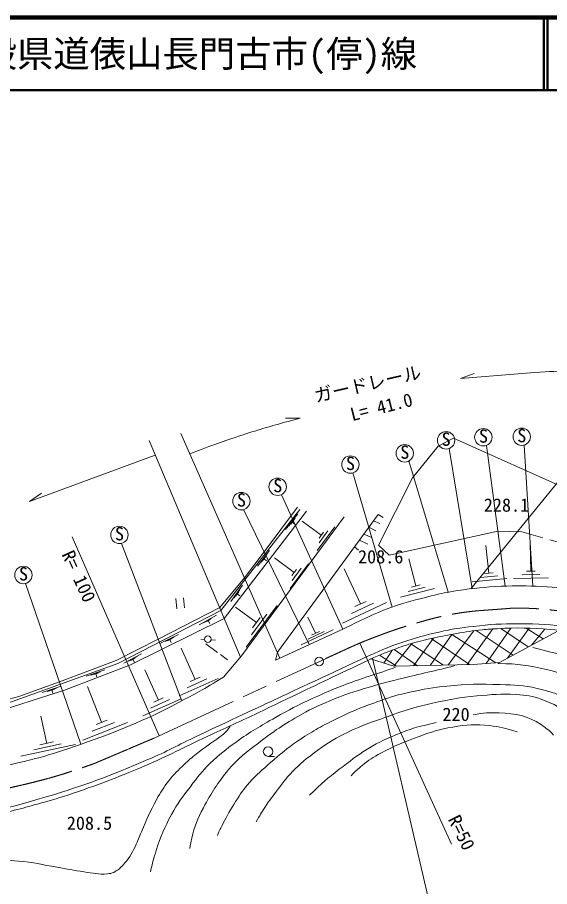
# Model space of a CAD drawing. Units: millimetres, scale not verified. Extents: x 40000 to 680000, y 20000 to 380000.
# Drawn here: x 225406 to 298538, y 260444 to 380000 of the extents above; entities that cross this region are included whole.
import ezdxf
from ezdxf.enums import TextEntityAlignment as Align

# ---------------------------------------------------------------- set-up
doc = ezdxf.new("R2010")
doc.units = ezdxf.units.MM
doc.header["$LTSCALE"] = 1000
for name, pattern in [('CHAIN', [18.5, 12, -1.5, 3.5, -1.5]), ('USER1', [2.5, 2, -0.5]), ('USER2', [4, 3, -1])]:
    doc.linetypes.add(name, pattern=pattern)
for name, color, linetype, lineweight in [('M-BGD', 7, 'Continuous', 13), ('M-BMK', 7, 'CHAIN', 13), ('M-STR-HTXT', 7, 'Continuous', 13), ('M-TTL', 2, 'Continuous', 140), ('M-TTL-LINE', 7, 'Continuous', 50), ('M-TTL-TXT', 7, 'Continuous', 13)]:
    doc.layers.add(name, color=color, linetype=linetype, lineweight=lineweight)
doc.styles.add('ＭＳ ゴシック', font='')
doc.styles.get('ＭＳ ゴシック').set_extended_font_data('MS Gothic')

msp = doc.modelspace()

# ---------------------------------------------------------------- linework, layer by layer
at = {"layer": 'M-BGD'}
for p, q in [((307170, 325299), (287702, 301411)), ((284719, 320696), (287908, 301436)), ((289858, 321126), (292447, 301774)), ((295055, 321169), (296249, 301773)), ((279216, 318992), (284583, 300936)), ((271515, 317345), (276922, 298895)), ((261679, 314350), (270136, 295852)), ((256487, 312304), (265522, 293731)), ((274977, 311630), (261162, 292699)), ((262241, 309565), (263956, 311705)), ((262712, 310066), (263570, 311135)), ((262970, 310299), (263399, 310834)), ((263184, 310566), (263526, 310292)), ((267158, 308788), (264559, 310705)), ((269007, 309933), (266610, 306684)), ((267458, 309194), (266859, 308382)), ((268082, 309360), (266884, 307736)), ((239719, 307657), (248023, 286013)), ((290175, 303550), (289785, 307370)), ((295964, 303825), (295874, 307663)), ((258389, 304501), (260049, 306684)), ((258848, 305014), (259678, 306105)), ((259099, 305253), (259514, 305799)), ((259306, 305526), (259656, 305261)), ((263453, 303648), (260722, 305653)), ((280149, 301797), (279204, 305519)), ((265389, 304854), (262883, 301440)), ((263767, 304075), (263140, 303222)), ((264421, 304251), (263168, 302544)), ((272553, 299320), (270303, 304169)), ((296563, 303839), (295364, 303811)), ((292660, 302839), (287885, 302352)), ((291417, 303195), (289030, 302951)), ((290772, 303611), (289578, 303489)), ((298385, 302922), (293587, 302809)), ((297174, 303373), (294776, 303317)), ((226536, 302141), (234123, 280021)), ((254741, 299655), (256333, 301888)), ((255184, 300181), (255980, 301298)), ((282711, 301458), (278059, 300277)), ((281430, 301628), (279104, 301037)), ((280730, 301945), (279567, 301650)), ((248211, 300159), (248352, 298766)), ((255428, 300429), (255826, 300987)), ((255627, 300708), (255984, 300453)), ((247167, 300053), (247308, 298660)), ((261086, 299093), (256859, 293373)), ((276146, 299514), (270085, 296701)), ((274350, 299417), (271319, 298010)), ((273311, 299671), (271795, 298968)), ((250363, 296465), (252766, 297787)), ((258257, 296762), (255397, 298875)), ((259672, 297928), (257558, 295068)), ((250990, 296747), (252192, 297408)), ((251317, 296865), (251918, 297195)), ((251618, 297030), (251829, 296645)), ((258786, 297477), (257729, 296047)), ((266350, 295284), (265311, 297489)), ((260892, 291605), (270103, 295835)), ((268814, 295772), (264405, 293694)), ((267582, 295528), (265377, 294489)), ((266901, 295544), (265799, 295024)), ((284619, 290929), (288132, 295644)), ((287226, 290991), (290755, 295883)), ((293535, 292292), (288452, 295684)), ((289840, 291145), (293230, 296007)), ((295606, 293405), (291844, 295944)), ((292738, 291864), (295732, 295985)), ((297667, 294512), (295319, 296000)), ((296050, 293644), (297878, 295867)), ((245079, 293910), (247546, 295107)), ((245720, 294160), (246953, 294759)), ((246052, 294260), (246669, 294560)), ((246360, 294410), (246552, 294015)), ((279846, 290815), (282594, 294633)), ((282122, 290869), (285115, 295142)), ((287554, 290999), (282255, 294558)), ((291144, 291242), (285097, 295139)), ((249840, 288939), (247927, 293231)), ((275743, 291199), (276956, 292992)), ((277134, 290750), (279647, 293917)), ((280365, 290827), (277160, 293069)), ((283981, 290913), (279448, 293859)), ((240019, 291190), (242455, 292449)), ((240653, 291456), (241871, 292086)), ((240983, 291565), (241592, 291880)), ((241287, 291722), (241489, 291332)), ((261162, 292699), (260892, 291605)), ((277496, 290758), (275175, 292285)), ((234843, 289380), (237441, 290259)), ((235510, 289548), (236809, 289987)), ((235852, 289606), (236502, 289825)), ((236177, 289716), (236318, 289300)), ((244780, 286107), (242930, 290256)), ((253001, 289061), (247635, 286670)), ((251420, 289000), (248738, 287804)), ((250511, 289238), (249169, 288640)), ((228807, 287132), (231406, 288005)), ((229474, 287298), (230774, 287735)), ((229817, 287355), (230466, 287573)), ((230141, 287464), (230281, 287048)), ((236982, 283044), (235052, 287964)), ((247836, 286226), (242650, 283914)), ((246308, 286167), (243715, 285011)), ((245428, 286396), (244132, 285818)), ((229448, 280139), (228646, 283893)), ((240539, 283020), (234389, 280608)), ((238760, 283032), (235685, 281826)), ((237750, 283345), (236213, 282742)), ((233404, 280003), (225895, 278398)), ((231426, 280071), (227672, 279268)), ((230387, 280339), (228510, 279938))]:
    msp.add_line(p, q, dxfattribs=at)
at = {"layer": 'M-BGD', "linetype": 'USER1'}
for p, q in [((274977, 311630), (275657, 311203)), ((273702, 309883), (274660, 309381)), ((274346, 310765), (275190, 310378)), ((273003, 308925), (274123, 308446)), ((272396, 308093), (273554, 307542)), ((271737, 307190), (272276, 306701)), ((251290, 293846), (254297, 291618))]:
    msp.add_line(p, q, dxfattribs=at)
at = {"layer": 'M-BGD', "linetype": 'USER2'}
msp.add_line((294731, 309245), (313941, 303766), dxfattribs=at)
at = {"layer": 'M-BGD', "color": 1}
for p, q in [((250626, 294465), (251111, 294433)), ((251999, 294375), (252619, 294335)), ((259845, 278360), (260752, 278360))]:
    msp.add_line(p, q, dxfattribs=at)
at = {"layer": 'M-BGD'}
for points in [[(301524, 314886), (285337, 322137), (283209, 321011), (279693, 316686), (275035, 307430), (276502, 306046), (291434, 309350), (294731, 309245)], [(73492, 297360), (77433, 297345), (86547, 296628), (100824, 295205), (113612, 294273), (166654, 285376), (186383, 282287), (200014, 280652), (211823, 281558), (221256, 284053), (231865, 287444), (240957, 290967), (253836, 297325), (265122, 312086)], [(202043, 295130), (201822, 281725), (212597, 282779), (224610, 285840), (239190, 291145), (253374, 298417), (264216, 312321)], [(202588, 295073), (202448, 282415), (212384, 283135), (220761, 285291), (225580, 286603), (231177, 288610), (238984, 291530), (244772, 294486), (253207, 298812), (256591, 302929), (259308, 306504), (263895, 312617)], [(253710, 289242), (256216, 292170), (270330, 311305)], [(274077, 291736), (277134, 290750), (288030, 291010), (291651, 291280), (299719, 295615)]]:
    msp.add_lwpolyline(points, dxfattribs=at)
at = {"layer": 'M-BGD', "color": 1}
for centre, radius in [((284316, 321826), 1200), ((289440, 322251), 1200), ((294711, 322319), 1200), ((278632, 320040), 1200), ((271166, 318494), 1200), ((261174, 315439), 1200), ((256187, 313466), 1200), ((239427, 308820), 1200), ((226233, 303302), 1200), ((251560, 294472), 450), ((259845, 279008), 648)]:
    msp.add_circle(centre, radius, dxfattribs=at)
at = {"layer": 'M-BGD'}
msp.add_circle((266877, 291397), 600, dxfattribs=at)
for points, knots in [([(270103, 295835), (271503, 296545), (271885, 296733), (273047, 297267), (274464, 297919), (275256, 298298), (276724, 298825), (278842, 299586), (280079, 299868), (282260, 300424), (283659, 300781), (284458, 300927), (285884, 301151), (288218, 301518), (289544, 301624), (291904, 301748), (294075, 301861), (295300, 301839), (297470, 301706), (299573, 301577), (300770, 301553), (302829, 301111), (304810, 300685), (305552, 300407), (307776, 299550)], [0, 0, 0, 0, 1, 1, 1, 2, 2, 2, 3, 3, 3, 4, 4, 4, 5, 5, 5, 6, 6, 6, 7, 7, 7, 8, 8, 8, 8]), ([(273658, 292180), (275836, 293149), (276482, 293433), (278353, 294070), (280278, 294725), (281386, 295012), (283369, 295462), (285170, 295870), (286197, 296037), (288032, 296241), (290468, 296511), (291845, 296604), (294295, 296594), (297075, 296582), (298642, 296497), (301399, 296137), (303489, 295864), (304640, 295556), (306675, 295005), (309196, 294321), (310071, 293939), (312979, 292772)], [0, 0, 0, 0, 1, 1, 1, 2, 2, 2, 3, 3, 3, 4, 4, 4, 5, 5, 5, 6, 6, 6, 7, 7, 7, 7]), ([(275825, 292552), (276935, 292985), (277228, 293106), (278142, 293422), (278704, 293616), (279016, 293732), (279586, 293900), (280788, 294252), (281480, 294383), (282702, 294658), (283875, 294922), (284539, 295042), (285724, 295250), (287101, 295491), (287873, 295640), (289265, 295769), (290088, 295845), (290370, 295869), (291374, 295911)], [0, 0, 0, 0, 1, 1, 1, 2, 2, 2, 3, 3, 3, 4, 4, 4, 5, 5, 5, 6, 6, 6, 6]), ([(291374, 295911), (294219, 296121), (295829, 295991), (298675, 295818), (300344, 295716), (301262, 295473), (302902, 295153), (305593, 294629), (307084, 294207), (309674, 293310), (310825, 292911), (311227, 292778), (312597, 292223)], [0, 0, 0, 0, 1, 1, 1, 2, 2, 2, 3, 3, 3, 4, 4, 4, 4]), ([(221745, 270213), (223299, 270543), (223713, 270631), (224964, 270940), (226218, 271250), (226913, 271450), (228156, 271799), (229789, 272256), (230710, 272497), (232317, 273038), (236477, 274438), (238787, 275300), (242826, 277016), (246267, 278478), (248093, 279524), (251483, 281102), (252874, 281749), (253665, 282086), (255055, 282736), (257667, 283956), (259118, 284667), (261720, 285906), (265808, 287854), (268085, 288972), (272183, 290897), (273597, 291561), (274373, 291974), (275825, 292552)], [0, 0, 0, 0, 1, 1, 1, 2, 2, 2, 3, 3, 3, 4, 4, 4, 5, 5, 5, 6, 6, 6, 7, 7, 7, 8, 8, 8, 9, 9, 9, 9]), ([(243704, 262493), (244007, 263876), (244130, 264292), (244483, 265422), (245107, 267423), (245590, 268513), (246571, 270365), (247416, 271962), (248081, 272751), (249177, 274187), (250178, 275498), (250727, 276256), (251909, 277407), (253193, 278657), (253997, 279277), (255450, 280325), (257480, 281789), (258715, 282471), (260882, 283721), (262793, 284824), (263912, 285360), (265909, 286297), (268352, 287443), (269769, 287986), (272306, 288904), (273732, 289420), (274563, 289615), (275993, 290119), (276526, 290307), (276698, 290366), (277354, 290607)], [0, 0, 0, 0, 1, 1, 1, 2, 2, 2, 3, 3, 3, 4, 4, 4, 5, 5, 5, 6, 6, 6, 7, 7, 7, 8, 8, 8, 9, 9, 9, 10, 10, 10, 10]), ([(249107, 265681), (249193, 266348), (249251, 266557), (249375, 267112), (249755, 268815), (250129, 269753), (250958, 271289), (252126, 273452), (252870, 274640), (254436, 276536), (255798, 278184), (256840, 278856), (258518, 280181), (260670, 281882), (261982, 282712), (264360, 284081), (266092, 285079), (267139, 285508), (268992, 286262), (271043, 287098), (272248, 287426), (274371, 288059), (276511, 288697), (277737, 288958), (279907, 289485), (281391, 289846), (282233, 290002), (283715, 290371), (284425, 290549), (284652, 290605), (285529, 290835)], [0, 0, 0, 0, 1, 1, 1, 2, 2, 2, 3, 3, 3, 4, 4, 4, 5, 5, 5, 6, 6, 6, 7, 7, 7, 8, 8, 8, 9, 9, 9, 10, 10, 10, 10]), ([(291429, 291126), (291523, 291129), (291552, 291126), (291631, 291126), (294189, 291105), (295634, 290871), (298127, 290300), (300334, 289794), (301533, 289227), (303471, 288057), (305030, 287115), (305890, 286507), (307147, 285190), (308187, 284101), (308697, 283401), (309437, 282090), (310168, 280798), (310361, 280221), (310902, 278585)], [0, 0, 0, 0, 1, 1, 1, 2, 2, 2, 3, 3, 3, 4, 4, 4, 5, 5, 5, 6, 6, 6, 6]), ([(192373, 275152), (192891, 275086), (193033, 275077), (193456, 275034), (195828, 274792), (197166, 274739), (199549, 274704), (201856, 274669), (203150, 274627), (205455, 274717), (208711, 274843), (210535, 274988), (213773, 275350), (217226, 275737), (219154, 276065), (222551, 276798), (227110, 277783), (229664, 278426), (234055, 279996), (239446, 281925), (242468, 283089), (247534, 285755), (249986, 287045), (250860, 287497), (253710, 289242)], [0, 0, 0, 0, 1, 1, 1, 2, 2, 2, 3, 3, 3, 4, 4, 4, 5, 5, 5, 6, 6, 6, 7, 7, 7, 8, 8, 8, 8]), ([(252881, 267481), (253227, 268242), (253332, 268448), (253639, 269059), (254264, 270301), (254655, 270978), (255395, 272154), (256068, 273225), (256476, 273816), (257316, 274761), (258347, 275922), (259027, 276480), (260203, 277493), (261605, 278700), (262365, 279421), (263901, 280453), (265843, 281759), (266998, 282400), (269093, 283444), (271423, 284604), (272791, 285133), (275242, 286009), (276816, 286572), (277724, 286823), (279355, 287193), (281323, 287640), (282445, 287836), (284454, 288034), (287293, 288314), (288904, 288333), (291755, 288232), (293752, 288160), (294905, 288186), (296844, 287702), (298448, 287302), (299393, 287102), (300832, 286289), (301921, 285675), (302442, 285169), (303335, 284295), (304270, 283382), (304757, 282767), (305267, 281564), (305492, 281035), (305588, 280812), (305745, 280172)], [0, 0, 0, 0, 1, 1, 1, 2, 2, 2, 3, 3, 3, 4, 4, 4, 5, 5, 5, 6, 6, 6, 7, 7, 7, 8, 8, 8, 9, 9, 9, 10, 10, 10, 11, 11, 11, 12, 12, 12, 13, 13, 13, 14, 14, 14, 15, 15, 15, 15]), ([(258207, 269341), (258753, 270303), (258917, 270571), (259411, 271335), (260092, 272385), (260544, 272926), (261291, 273931), (261748, 274546), (261983, 274909), (262496, 275479), (263616, 276722), (264285, 277401), (265622, 278407), (267189, 279586), (268073, 280266), (269807, 281180), (272200, 282442), (273664, 282906), (276210, 283818), (278597, 284673), (279958, 285110), (282431, 285667), (284781, 286196), (286118, 286445), (288517, 286664), (290624, 286856), (291819, 287011), (293928, 286861), (295336, 286762), (296151, 286671), (297480, 286197), (299174, 285593), (300210, 285044), (301281, 283600), (301977, 282663), (302237, 282133), (302621, 280931)], [0, 0, 0, 0, 1, 1, 1, 2, 2, 2, 3, 3, 3, 4, 4, 4, 5, 5, 5, 6, 6, 6, 7, 7, 7, 8, 8, 8, 9, 9, 9, 10, 10, 10, 11, 11, 11, 12, 12, 12, 12]), ([(288035, 284069), (289575, 284357), (290196, 284384), (291587, 284334), (293951, 284249), (295463, 284022), (297413, 282683), (298115, 282201), (298451, 281985), (299096, 281296)], [0, 0, 0, 0, 1, 1, 1, 2, 2, 2, 3, 3, 3, 3]), ([(254625, 282473), (254315, 282031), (254218, 281867), (253878, 281554), (253645, 281340), (253491, 281247), (253239, 281056), (251998, 280111), (251221, 279690), (250014, 278703), (249349, 278160), (248962, 277869), (248347, 277270), (247474, 276420), (246946, 275969), (246213, 274996), (245483, 274027), (245089, 273463), (244515, 272394), (243615, 270720), (243228, 269723), (242458, 267985), (242121, 267223), (241987, 266770), (241617, 266022), (241054, 264885), (240696, 264235), (239826, 263312), (239427, 262888), (239163, 262665), (238642, 262408), (238339, 262259), (238137, 262237), (237800, 262206), (236536, 262088), (235817, 262291), (234560, 262470), (233099, 262679), (232292, 262867), (230837, 263109), (228775, 263453), (227638, 263791), (225556, 263966), (224002, 264096), (223439, 264116), (221567, 264106)], [0, 0, 0, 0, 1, 1, 1, 2, 2, 2, 3, 3, 3, 4, 4, 4, 5, 5, 5, 6, 6, 6, 7, 7, 7, 8, 8, 8, 9, 9, 9, 10, 10, 10, 11, 11, 11, 12, 12, 12, 13, 13, 13, 14, 14, 14, 15, 15, 15, 15]), ([(265539, 273040), (267351, 274777), (267966, 275280), (269636, 276576), (272441, 278753), (274100, 279990), (277395, 281312), (279497, 282156), (280379, 282444), (282941, 283010)], [0, 0, 0, 0, 1, 1, 1, 2, 2, 2, 3, 3, 3, 3]), ([(271263, 275700), (271929, 276381), (272152, 276581), (272769, 277092), (273701, 277861), (274281, 278232), (275345, 278805), (277317, 279867), (278499, 280323), (280600, 281100), (282357, 281751), (283375, 282068), (285222, 282388), (287170, 282726), (288316, 282817), (290279, 282586), (291782, 282409), (292390, 282262), (294060, 281744)], [0, 0, 0, 0, 1, 1, 1, 2, 2, 2, 3, 3, 3, 4, 4, 4, 5, 5, 5, 6, 6, 6, 6]), ([(156963, 275629), (167410, 273951), (170109, 273580), (178495, 272041), (179566, 271844), (180163, 271714), (181237, 271532), (183580, 271135), (184893, 270914), (187245, 270576), (190472, 270112), (192279, 269804), (195529, 269553), (198383, 269333), (199986, 269191), (202849, 269194), (207807, 269199), (210602, 269256), (215527, 269835), (221010, 270480), (224062, 271201), (229352, 272783), (234923, 274450), (237975, 275641), (243329, 277910), (246019, 279050), (247436, 279886), (250068, 281152), (250068, 281152), (250068, 281152), (250068, 281152)], [0, 0, 0, 0, 1, 1, 1, 2, 2, 2, 3, 3, 3, 4, 4, 4, 5, 5, 5, 6, 6, 6, 7, 7, 7, 8, 8, 8, 9, 9, 9, 10, 10, 10, 10])]:
    msp.add_open_spline(points, degree=3, knots=knots, dxfattribs=at)
for points in [[(296239, 293333), (298913, 292652), (299870, 292408), (302198, 291815)], [(250068, 281152), (261863, 286666), (261863, 286666), (273658, 292180)]]:
    msp.add_open_spline(points, degree=3, dxfattribs=at)
at = {"layer": 'M-BMK'}
msp.add_line((244180, 280863), (267721, 291789), dxfattribs=at)
for points, knots in [([(267721, 291789), (271161, 293359), (272083, 293846), (274974, 294931), (275774, 295232), (276222, 295401), (277030, 295679), (278594, 296217), (279486, 296474), (281075, 296931), (282528, 297348), (283352, 297553), (284835, 297845), (287845, 298436), (289589, 298415), (292645, 298686), (293150, 298731), (293436, 298735), (293943, 298738), (295865, 298748), (296946, 298690), (298856, 298478), (301012, 298239), (302226, 298102), (304350, 297658), (306196, 297271), (307229, 297022), (309027, 296449), (310046, 296125), (310601, 295894), (311595, 295499), (312466, 295153), (312749, 295032), (313807, 294571)], [0, 0, 0, 0, 1, 1, 1, 2, 2, 2, 3, 3, 3, 4, 4, 4, 5, 5, 5, 6, 6, 6, 7, 7, 7, 8, 8, 8, 9, 9, 9, 10, 10, 10, 11, 11, 11, 11]), ([(184499, 273033), (186894, 272629), (187547, 272525), (189511, 272278), (191719, 272001), (192964, 271920), (195182, 271738), (196429, 271636), (197126, 271533), (198377, 271503), (201377, 271430), (203062, 271417), (206060, 271549), (208346, 271651), (209631, 271688), (211907, 271923), (215313, 272275), (217233, 272476), (220578, 273208), (226327, 274466), (229592, 275114), (235139, 277081), (235509, 277212), (235640, 277249), (236084, 277424)], [0, 0, 0, 0, 1, 1, 1, 2, 2, 2, 3, 3, 3, 4, 4, 4, 5, 5, 5, 6, 6, 6, 7, 7, 7, 8, 8, 8, 8])]:
    msp.add_open_spline(points, degree=3, knots=knots, dxfattribs=at)
msp.add_open_spline([(236084, 277424), (240268, 279201), (240589, 279338), (244180, 280863)], degree=3, dxfattribs=at)
at = {"layer": 'M-STR-HTXT'}
for p, q in [((296475, 331168), (286301, 330331)), ((286301, 330331), (288182, 331005)), ((264256, 324892), (262258, 324879)), ((262606, 324438), (264256, 324892)), ((243497, 321790), (256081, 292012)), ((247881, 322745), (261454, 291863)), ((227074, 313391), (244350, 319771)), ((227074, 313391), (228707, 314546)), ((232920, 308535), (244891, 281193)), ((285051, 266281), (272476, 293942)), ((283640, 251194), (274212, 291860))]:
    msp.add_line(p, q, dxfattribs=at)
msp.add_open_spline([(296475, 331168), (298693, 331295), (299410, 331336), (302157, 331445)], degree=3, dxfattribs=at)
msp.add_open_spline([(249092, 319990), (252531, 321277), (253467, 321622), (256312, 322551), (258891, 323393), (260036, 323726), (262606, 324438)], degree=3, knots=[0, 0, 0, 0, 1, 1, 1, 2, 2, 2, 2], dxfattribs=at)
at = {"layer": 'M-TTL'}
msp.add_line((680000, 380000), (40000, 380000), dxfattribs=at)
at = {"layer": 'M-TTL-LINE'}
for p, q in [((297750, 380000), (297750, 370000)), ((298250, 380000), (298250, 370000)), ((40000, 370000), (680000, 370000))]:
    msp.add_line(p, q, dxfattribs=at)

# ---------------------------------------------------------------- texts
at = {"layer": 'M-BGD', "color": 1, "style": 'ＭＳ ゴシック'}
for p in [(284325, 320524), (289449, 320949), (294720, 321017), (278640, 318738), (271174, 317192), (261183, 314137), (256196, 312164), (239435, 307518), (226242, 302000)]:
    msp.add_text('S', height=1833, dxfattribs=at).set_placement(p, align=Align.BOTTOM_CENTER)
at = {"layer": 'M-BGD', "style": 'ＭＳ ゴシック'}
for s, p in [('228.1', (289499, 311459)), ('208.6', (272211, 304350)), ('220', (283812, 282675)), ('208.5', (232192, 267712))]:
    msp.add_text(s, height=1833, dxfattribs=at).set_placement(p, align=Align.BOTTOM_LEFT)
at = {"layer": 'M-STR-HTXT', "style": 'ＭＳ ゴシック'}
for s, rotation, p in [('ガードレール', 12.89, (266549, 326498)), ('L= 41.0', 14.256, (271551, 323920)), ('R= 100', 294.719, (230954, 305912)), ('R=50', 296.192, (284026, 269469))]:
    msp.add_text(s, height=1833, rotation=rotation, dxfattribs=at).set_placement(p, align=Align.BOTTOM_LEFT)
at = {"layer": 'M-TTL-TXT', "style": 'ＭＳ ゴシック'}
msp.add_text('路 線 名      一般県道俵山長門古市(停)線', height=3666, dxfattribs=at).set_placement((180380, 375000), align=Align.MIDDLE_LEFT)

doc.saveas('drawing.dxf')
